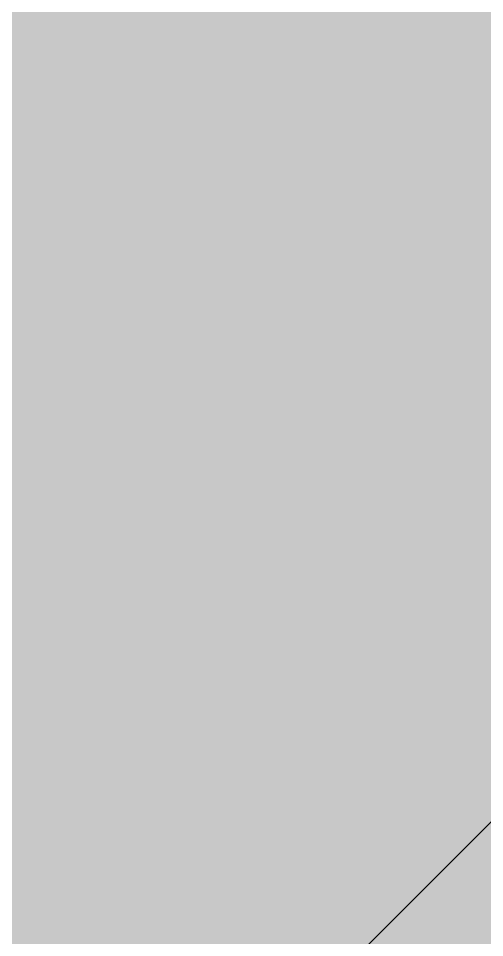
# Model space of a CAD drawing. Header units: millimetres. Extents: x 2519235 to 7246330, y 25937 to 201821.
# Drawn here: x 2717492.2 to 2717538.8, y 105497.6 to 105589.6 of the extents above; entities that cross this region are included whole.
import ezdxf

# ---------------------------------------------------------------- set-up
doc = ezdxf.new("R2010")
doc.units = ezdxf.units.MM
doc.set_wipeout_variables(frame=1)
doc.linetypes.add('CENTER', pattern=[50.800000000000004, 31.75, -6.35, 6.35, -6.35])
doc.linetypes.add('HIDDEN', pattern=[0.375, 0.25, -0.125])
for name, color, linetype in [('000 - STRUCTURE_STEEL_ACCESORIES_MAIN_COLOR_2', 7, 'Continuous'), ('000 - STRUCTURE_STEEL_ACCESORIES_WIPEOUT_', 7, 'Continuous'), ('010 - ASPG_ACCESSORIES_HATCH_', 7, 'Continuous'), ('010 - ASPG_ACCESSORIES_MAIN_COLOR_1', 7, 'Continuous'), ('010 - ASPG_ACCESSORIES_SUB_COLOR_1', 7, 'Continuous'), ('010 - ASPG_ACCESSORIES_SUB_COLOR_2', 7, 'Continuous'), ('010 - ASPG_ACCESSORIES_SYMBOL_', 7, 'Continuous'), ('010 - ASPG_ACCESSORIES_WIPEOUT_', 7, 'Continuous'), ('010 - ASPG_FASTERN_DEF_SUB', 7, 'Continuous'), ('010 - ASPG_FASTERN_HIDDEN_', 7, 'Continuous'), ('010 - ASPG_FASTERN_MAIN_COLOR_1', 7, 'Continuous'), ('010 - ASPG_FASTERN_SUB_COLOR_2', 7, 'Continuous'), ('010 - ASPG_FLASHING_HATCH_', 7, 'Continuous'), ('010 - ASPG_FLASHING_MAIN_COLOR_4', 7, 'Continuous'), ('010 - ASPG_FLASHING_WIPEOUT_', 7, 'Continuous'), ('010 - ASPG_FRAMING_SUB_COLOR_2', 7, 'Continuous')]:
    doc.layers.add(name, color=color, linetype=linetype)
pattern_1 = [(45, (68845973.91123614, -106253.6340706302), (-4.041115254481119, 4.041115254481119), []), (45, (68845976.60531414, -106253.6340706302), (-4.041115254481119, 4.041115254481119), [])]
pattern_2 = [(0, (0, 0), (3.96875, 7.9375), [0, -7.9375])]

# ---------------------------------------------------------------- blocks, each defined once
blk = doc.blocks.new('*U2380')
at = {"layer": '010 - ASPG_FRAMING_SUB_COLOR_2', "color": 7}
blk.add_lwpolyline([(60.00000000297587, 2.000000000715772), (60.00000000297587, 4), (1439.999999999998, 4.000000001773035), (1439.999999999998, 2.000000002488807)], close=True, dxfattribs=at)
blk = doc.blocks.new('W-1-PP17-ENT1_REV02_20260416-153151_PP17_ENT1_ASPG_MAIN_UPPL')
at = {"color": 7, "xscale": -1.000000000000002, "rotation": 90}
blk.add_blockref('*U2380', (-17049, -11799.99999999907), dxfattribs=at)
blk = doc.blocks.new('*U3382')
at = {"layer": '010 - ASPG_ACCESSORIES_SUB_COLOR_2', "color": 7}
for p, q in [((-2.084999999999127, -1.547816335794778), (-2.084999999999127, 0)), ((2.084999999999013, -1.047816335789321), (2.084999999999127, 0)), ((-2.729999999999563, -1.899999999995998), (2.729999999999563, -1.399999999995998)), ((-2.729999999999563, -1.899999999995998), (-2.084999999999127, -1.547816335789321)), ((-2.084999999999127, -1.547816335789321), (2.084999999999127, -1.047816335789321)), ((-2.084999999999127, -2.252183664200857), (2.084999999999127, -1.752183664200857)), ((2.729999999999563, -1.399999999995998), (2.084999999999127, -1.047816335789321)), ((2.729999999999563, -1.399999999995998), (2.084999999999127, -1.752183664200857)), ((2.084999999999013, -2.847816335790412), (2.0849999999989, -1.752183664201084)), ((-2.729999999999563, -1.899999999995998), (-2.084999999999127, -2.252183664200857)), ((-2.084999999999013, -3.347816335790412), (-2.084999999999127, -2.252183664206314)), ((-2.729999999999563, -3.69999999999709), (2.729999999999563, -3.19999999999709)), ((-2.729999999999563, -3.69999999999709), (-2.084999999999127, -3.347816335790412)), ((-2.084999999999127, -3.347816335790412), (2.084999999999127, -2.847816335790412)), ((-2.084999999999127, -4.052183664201948), (2.084999999999127, -3.552183664201948)), ((2.729999999999563, -3.19999999999709), (2.084999999999127, -2.847816335790412)), ((2.729999999999563, -3.19999999999709), (2.084999999999127, -3.552183664201948)), ((2.084999999999241, -4.647816335791504), (2.084999999999241, -3.552183664201948)), ((-2.729999999999563, -3.69999999999709), (-2.084999999999127, -4.052183664201948)), ((-2.0849999999989, -5.147816335791504), (-2.084999999999013, -4.052183664201948)), ((-2.729999999999563, -5.499999999998181), (2.729999999999563, -4.999999999998181)), ((-2.729999999999563, -5.499999999998181), (2.729999999999563, -4.999999999998181)), ((-2.729999999999563, -5.499999999998181), (-2.084999999999127, -5.147816335791504)), ((-2.729999999999563, -5.499999999998181), (-2.084999999999127, -5.147816335791504)), ((-2.729999999999563, -5.499999999998181), (-2.084999999999127, -5.852183664203039)), ((-2.729999999999563, -5.499999999998181), (-2.084999999999127, -5.852183664203039)), ((-2.084999999999127, -5.147816335791504), (2.084999999999127, -4.647816335791504)), ((-2.084999999999127, -5.147816335791504), (2.084999999999127, -4.647816335791504)), ((-2.084999999999127, -5.852183664203039), (2.084999999999127, -5.352183664203039)), ((-2.084999999999127, -5.852183664203039), (2.084999999999127, -5.352183664203039)), ((2.729999999999563, -4.999999999998181), (2.084999999999127, -4.647816335791504)), ((2.729999999999563, -4.999999999998181), (2.084999999999127, -4.647816335791504)), ((2.729999999999563, -4.999999999998181), (2.084999999999127, -5.352183664203039)), ((2.729999999999563, -4.999999999998181), (2.084999999999127, -5.352183664203039)), ((2.084999999999127, -6.447816335792595), (2.084999999999127, -5.352183664203039)), ((2.084999999999127, -6.447816335792595), (2.084999999999241, -5.352183664203039)), ((-2.084999999999127, -6.947816335792595), (-2.0849999999989, -5.852183664203039)), ((-2.084999999999127, -6.947816335792595), (-2.084999999999127, -5.852183664203039)), ((-2.729999999999563, -7.299999999999272), (2.729999999999563, -6.799999999999272)), ((-2.729999999999563, -7.299999999999272), (-2.084999999999127, -6.947816335792595)), ((-2.729999999999563, -7.299999999999272), (-2.084999999999127, -7.652183664204131)), ((-2.084999999999127, -6.947816335792595), (2.084999999999127, -6.447816335792595)), ((-2.084999999999127, -7.652183664204131), (2.084999999999127, -7.152183664204131)), ((2.729999999999563, -6.799999999999272), (2.084999999999127, -6.447816335792595)), ((2.729999999999563, -6.799999999999272), (2.084999999999127, -7.152183664204131)), ((2.084999999999127, -8.247816335793686), (2.084999999999127, -7.152183664204131)), ((-2.084999999999127, -8.747816335793686), (-2.084999999999127, -7.652183664204131)), ((0.4333070988686814, -8.43729858455481), (2.084999999999127, -8.247816335793686)), ((2.729999999999563, -8.599999999998545), (2.084999999999127, -8.247816335793686)), ((-2.729999999999563, -9.099999999998545), (-2.084999999999127, -8.747816335793686)), ((-2.729999999999563, -9.099999999998545), (-1.568355612604137, -8.982641209644498)), ((-2.729999999999563, -9.099999999998545), (-2.084999999999127, -9.452183664205222)), ((-2.084999999999127, -8.747816335793686), (-1.064489079482883, -8.605286877620529)), ((0.7141825614198751, -8.775605983184505), (2.729999999999563, -8.599999999998545)), ((0.7141825614198751, -9.102437496409038), (2.084999999999127, -8.952183664205222)), ((2.729999999999563, -8.599999999998545), (2.084999999999127, -8.952183664205222)), ((2.084999999999127, -10.04781633579296), (2.084999999999127, -8.952183664205222)), ((-2.084999999999127, -9.452183664205222), (-1.629698446698967, -9.388594061787444)), ((-2.084999999999127, -10.54781633579296), (-2.084999999999127, -9.452183664205222)), ((0.7141825614198751, -10.20507654483481), (2.084999999999127, -10.04781633579296)), ((2.729999999999563, -10.39999999999964), (2.084999999999127, -10.04781633579296)), ((-2.729999999999563, -10.89999999999964), (-2.084999999999127, -10.54781633579296)), ((-2.729999999999563, -10.89999999999964), (-1.844567201240352, -10.81054635710279)), ((-2.729999999999563, -10.89999999999964), (-2.084999999999127, -11.25218366420449)), ((-2.084999999999127, -10.54781633579296), (-1.798826981090315, -10.50784803706301)), ((0.7141825614198751, -10.57560598318378), (2.729999999999563, -10.39999999999964)), ((0.7141825614198751, -10.90243749640831), (2.084999999999127, -10.75218366420449)), ((2.729999999999563, -10.39999999999964), (2.084999999999127, -10.75218366420449)), ((2.084999999999127, -10.75218366420449), (2.084999999999127, -15.59999999999854)), ((-2.084999999999127, -11.25218366420449), (-1.907557413303948, -11.22740118002912)), ((-2.084999999999127, -12.40167565273805), (-2.084999999999127, -11.25218366420449)), ((-2.084999999999127, -12.40167565273805), (-2.084999999999127, -15.59999999999854)), ((0, -17.19999999999891), (-2.084999999999127, -15.59999999999854)), ((0, -17.19999999999891), (2.084999999999127, -15.59999999999854))]:
    blk.add_line(p, q, dxfattribs=at)
blk.add_lwpolyline([(0, -17.19999999999891), (0.7141825614198751, -11.45704931750151), (0.7141825614198751, -8.736688384093213, 0.4176573264866609), (0.4106596181591158, -8.436709070021607, 0.07099332720072511), (-1.529698998669119, -8.726820576112004), (-2.084999999999127, -12.40167565273805)], format="xyb", dxfattribs=at)
at = {"layer": '010 - ASPG_ACCESSORIES_SYMBOL_', "color": 7, "linetype": 'CENTER'}
blk.add_line((0, 6.142561988594025), (0, -18.19999999999891), dxfattribs=at)
at = {"layer": '010 - ASPG_FASTERN_MAIN_COLOR_1', "color": 7}
for p, q in [((-4.170000000000073, 5.049999999999272), (-4.170000000000073, 1.200000000000728)), ((3.127500000000509, 5.450000000000728), (-3.127500000000509, 5.450000000000728)), ((-2.084999999999127, 5.049999999999272), (-2.084999999999127, 1.200000000000728)), ((2.084999999999127, 5.049999999999272), (2.084999999999127, 1.200000000000728)), ((4.170000000000073, 5.049999999999272), (4.170000000000073, 1.200000000000728)), ((-5.200000000000728, 0.8500000000003638), (-4.170000000000073, 1.200000000000728)), ((4.170000000000073, 1.200000000000728), (-4.170000000000073, 1.200000000000728)), ((-2.57630675031578, 0.8500000000003638), (-2.084999999999127, 1.200000000000728)), ((2.44630675031658, 0.8500000000003638), (2.084999999999127, 1.200000000000728)), ((5.200000000000728, 0.8500000000003638), (4.170000000000073, 1.200000000000728)), ((-5.5, 0.5499999999992724), (-5.5, 0)), ((5.5, 0), (-5.5, 0)), ((5.200000000000728, 0.8500000000003638), (-5.200000000000728, 0.8500000000003638)), ((5.5, 0.5499999999992724), (5.5, 0))]:
    blk.add_line(p, q, dxfattribs=at)
for centre, radius, start, end in [((-3.127500000000509, 3.891492187500262), 1.55850781249987, 48.01707852331997, 131.98292147668), ((0, -0.1840312499989523), 5.634031249999114, 68.2799117114248, 111.7200882885752), ((3.127500000000509, 3.891492187500262), 1.558507812499965, 48.01707852331997, 131.98292147668), ((-5.200000000000728, 0.5499999999992724), 0.3, 90, 180), ((5.200000000000728, 0.5499999999992724), 0.3, 0, 90)]:
    blk.add_arc(centre, radius, start, end, dxfattribs=at)
blk = doc.blocks.new('G$C7D677D58')
at = {"layer": '010 - ASPG_FASTERN_MAIN_COLOR_1'}
h = blk.add_hatch(dxfattribs=at)
h.set_pattern_fill('ANSI35', scale=0.02, angle=280.6768409131589, style=0)
h.set_pattern_definition([(145.6768409131589, (67.45353497568851, -13.09426057516771), (0.00281929956869494, 0.00412935224241727), []), (145.6768409131589, (67.45006064978782, -13.09491560150343), (0.00281929956869494, 0.00412935224241727), [0.006249999999999968, -0.001249999999999992, 0, -0.001249999999999992])])
h.paths.add_polyline_path([(0.02989179726182556, 0.01545000000078289), (0.02447319464567954, 0.01545000000078289), (0.02447319464567954, 0.0005500000004303729), (0.02989179726182556, 0.0005500000004303729)])
at = {"layer": '010 - ASPG_FASTERN_DEF_SUB', "color": 7, "ltscale": 0.1}
blk.add_line((0.03829179726176335, 0.007999999999924512), (0, 0.007999999999924512, -2.806346833239134e-06), dxfattribs=at)
at = {"layer": '010 - ASPG_FASTERN_MAIN_COLOR_1', "color": 7}
for p, q in [((0.01327319464712673, 0, -2.806346833239134e-06), (0.01327319464712673, 0.01599999999996271, -2.806346833239134e-06)), ((0.01327319464712673, 0.01599999999996271, -2.806346833239134e-06), (0.01447319464705288, 0.01599999999996271, -2.806346833239134e-06)), ((0.01447319464705288, 0.01599999999996271, -2.806346833239134e-06), (0.01447319464705288, 0, -2.806346833239134e-06)), ((0.02989179726182556, 0), (0.02989179726182556, 0.01599999999996271)), ((0.02989179726182556, 0.01599999999996271), (0.03109179726175171, 0.01599999999996271)), ((0.03109179726175171, 0.01599999999996271), (0.03109179726175171, 0)), ((0.01247319464710017, 0.01492820323028354, -2.806346833239134e-06), (0.007673194646940829, 0.01492820323028354, -2.806346833239134e-06)), ((0.03109179726175171, 0.001071796769679167), (0.03109179726175171, 0.01492820323028354)), ((0.03589179726191105, 0.01492820323028354), (0.03109179726175171, 0.01492820323028354)), ((0.006873194647141645, 0.002803847577297347, -2.806346833239134e-06), (0.006873194647141645, 0.01319615242266536, -2.806346833239134e-06)), ((0.01327319464712673, 0.002803847577297347, -2.806346833239134e-06), (0.01327319464712673, 0.01319615242266536, -2.806346833239134e-06)), ((0.03669179726193761, 0.002803847577297347), (0.03669179726193761, 0.01319615242266536)), ((0.002400000000079672, 0.01199999999994361, -2.806346833239134e-06), (0.001600000000053114, 0.01119999999991705, -2.806346833239134e-06)), ((0.006873194647141645, 0.01199999999994361, -2.806346833239134e-06), (0.002400000000079672, 0.01199999999994361, -2.806346833239134e-06)), ((0.001600000000053114, 0.00479999999993197, -2.806346833239134e-06), (0.001600000000053114, 0.01119999999991705, -2.806346833239134e-06)), ((0.006873194647141645, 0.01119999999991705, -2.806346833239134e-06), (0.001600000000053114, 0.01119999999991705, -2.806346833239134e-06)), ((0.01247319464710017, 0.01146410161504718, -2.806346833239134e-06), (0.007673194646940829, 0.01146410161504718, -2.806346833239134e-06)), ((0.03589179726191105, 0.01146410161504718), (0.03109179726175171, 0.01146410161504718)), ((0.006873194647141645, 0.00479999999993197, -2.806346833239134e-06), (0.001600000000053114, 0.00479999999993197, -2.806346833239134e-06)), ((0.002400000000079672, 0.003999999999905413, -2.806346833239134e-06), (0.001600000000053114, 0.00479999999993197, -2.806346833239134e-06)), ((0.006873194647141645, 0.003999999999905413, -2.806346833239134e-06), (0.002400000000079672, 0.003999999999905413, -2.806346833239134e-06)), ((0.01247319464710017, 0.00453589838480184, -2.806346833239134e-06), (0.007673194646940829, 0.00453589838480184, -2.806346833239134e-06)), ((0.03589179726191105, 0.00453589838480184), (0.03109179726175171, 0.00453589838480184)), ((0.01247319464710017, 0.001071796769679167, -2.806346833239134e-06), (0.007673194646940829, 0.001071796769679167, -2.806346833239134e-06)), ((0.03589179726191105, 0.001071796769679167), (0.03109179726175171, 0.001071796769679167)), ((0.01447319464705288, 0, -2.806346833239134e-06), (0.01327319464712673, 0, -2.806346833239134e-06)), ((0.03109179726175171, 0), (0.02989179726182556, 0))]:
    blk.add_line(p, q, dxfattribs=at)
at = {"layer": '010 - ASPG_FASTERN_MAIN_COLOR_1', "color": 7, "elevation": -2.806346833239134e-06}
for points in [[(0.007673194646940829, 0.01492820323028354, 0.4618802153516978), (0.007673194646940829, 0.01146410161504718, 0.2309401076757868), (0.007673194646940829, 0.00453589838480184, 0.461880215351701), (0.007673194646940829, 0.001071796769679167)], [(0.01247319464710017, 0.01492820323028354, -0.4618802153516978), (0.01247319464710017, 0.01146410161504718, -0.2309401076757868), (0.01247319464710017, 0.00453589838480184, -0.461880215351701), (0.01247319464710017, 0.001071796769679167)], [(0.03589179726191105, 0.01492820323028354, -0.4618802153516978), (0.03589179726191105, 0.01146410161504718, -0.2309401076757868), (0.03589179726191105, 0.00453589838480184, -0.4618802153517009), (0.03589179726191105, 0.001071796769679167)]]:
    blk.add_lwpolyline(points, format="xyb", dxfattribs=at)
at = {"layer": '010 - ASPG_FASTERN_MAIN_COLOR_1', "color": 7}
blk.add_lwpolyline([(0.02989179726182556, 0.01545000000078289), (0.02447319464567954, 0.01545000000078289), (0.02447319464567954, 0.0005500000004303729), (0.02989179726182556, 0.0005500000004303729)], close=True, dxfattribs=at)
at = {"layer": '010 - ASPG_FASTERN_SUB_COLOR_2', "color": 7, "linetype": 'HIDDEN'}
for p, q in [((0.02989179726182556, 0.01199999999994361), (0.01447319464705288, 0.01199999999994361, -2.806346833239134e-06)), ((0.02989179726182556, 0.01119999999991705), (0.01447319464705288, 0.01119999999991705, -2.806346833239134e-06)), ((0.02989179726182556, 0.00479999999993197), (0.01447319464705288, 0.00479999999993197, -2.806346833239134e-06)), ((0.02989179726182556, 0.003999999999905413), (0.01447319464705288, 0.003999999999905413, -2.806346833239134e-06))]:
    blk.add_line(p, q, dxfattribs=at)
blk = doc.blocks.new('010 - ASPG_ACCESSORIES_BRACKET_FOR_FRAME_TYPE-1_CUT-VIEW')
at = {"color": 7}
blk.add_wipeout([(4.656612873077393e-10, 25.00000000008731), (4.656612873077393e-10, 1.8189894035458565e-12), (40, 1.8189894035458565e-12), (40, 3.000000000153044), (3.0000000003213074, 3.000000000153044), (3.0000000003213074, 25.00000000008731)], dxfattribs=at).dxf.layer = '010 - ASPG_ACCESSORIES_WIPEOUT_'
at = {"layer": '010 - ASPG_ACCESSORIES_HATCH_'}
h = blk.add_hatch(dxfattribs=at)
h.set_pattern_fill('ANSI32', scale=0.03)
h.set_pattern_definition(pattern_1)
h.paths.add_polyline_path([(1.452183664310724, 16.08500000019558), (1.100000000093132, 16.73000000005413), (0.7478163363412023, 16.08500000019558), (4.656612873077393e-10, 16.08500000019558), (4.656612873077393e-10, 25.00000000008731), (3.000000000465661, 25.00000000008731), (2.9848025678657, 16.08500000019558)])
h = blk.add_hatch(dxfattribs=at)
h.set_pattern_fill('ANSI32', scale=0.03)
h.set_pattern_definition(pattern_1)
h.paths.add_polyline_path([(4.656612873077393e-10, 0), (4.656612873077393e-10, 11.78062006374239), (0.1825785292312503, 11.91500000003725), (1.247816335875541, 11.91500000003725), (1.600000000558794, 11.27000000019325), (1.952183664776385, 11.91500000003725), (3.000000000465661, 11.9150000000518), (3.000000000465661, 3.000000000160071), (19.70000000018626, 3.000000000043656), (19.70000000018626, 1.164153218269348e-10)])
h = blk.add_hatch(dxfattribs=at)
h.set_pattern_fill('ANSI32', scale=0.03)
h.set_pattern_definition(pattern_1)
h.paths.add_polyline_path([(28.70000000018626, 1.164153218269348e-10), (28.70000000018626, 3.000000000043656), (40, 3.000000000160071), (40, 0)])
at = {"layer": '010 - ASPG_ACCESSORIES_MAIN_COLOR_1', "color": 7}
blk.add_lwpolyline([(4.656612873077393e-10, 25.00000000008731), (4.656612873077393e-10, 0), (40, 0), (40, 3.000000000160071), (3.000000000465661, 3.000000000160071), (3.000000000465661, 25.00000000008731)], close=True, dxfattribs=at)
at = {"layer": '010 - ASPG_ACCESSORIES_SUB_COLOR_1', "color": 7}
for points in [[(1.452183664310724, 16.08500000019558), (1.100000000093132, 16.73000000005413), (0.7478163363412023, 16.08500000019558), (4.656612873077393e-10, 16.08500000019558), (4.656612873077393e-10, 25.00000000008731), (3.000000000465661, 25.00000000008731), (2.9848025678657, 16.08500000019558)], [(4.656612873077393e-10, 0), (4.656612873077393e-10, 11.78062006374239), (0.1825785292312503, 11.91500000003725), (1.247816335875541, 11.91500000003725), (1.600000000558794, 11.27000000019325), (1.952183664776385, 11.91500000003725), (3.000000000465661, 11.9150000000518), (3.000000000465661, 3.000000000160071), (19.70000000018626, 3.000000000043656), (19.70000000018626, 1.164153218269348e-10)], [(28.70000000018626, 1.164153218269348e-10), (28.70000000018626, 3.000000000043656), (40, 3.000000000160071), (40, 0)]]:
    blk.add_lwpolyline(points, close=True, dxfattribs=at)
blk = doc.blocks.new('000_ASPG_TYP_FILES_EXPANSION_BOLT_1')
at = {"layer": '010 - ASPG_FASTERN_HIDDEN_', "color": 7, "linetype": 'CENTER'}
blk.add_line((-15.26864065614063, 9.349345953436885e-16), (74.85623900254723, -4.583622674533936e-15), dxfattribs=at)
at = {"layer": '010 - ASPG_FASTERN_MAIN_COLOR_1', "color": 7}
for p, q in [((-8.000000000029104, 7.211963661015035), (-7.359999999956925, 7.851963660985349)), ((-7.359999999956925, 7.851963660985349), (-2.24000000001979, 7.851963660985348)), ((-1.600000000034924, 7.211963661015034), (-2.24000000001979, 7.851963660985348)), ((-8.000000000029104, 7.211963661015035), (-8.000000000029104, -7.211963661000481)), ((-1.600000000034924, 7.211963661015034), (-1.600000000034925, -7.211963661000482)), ((-7.359999999956926, 3.925981830441743), (-2.24000000001979, 3.925981830441742)), ((-7.359999999956926, -3.92598183042719), (-2.240000000019791, -3.92598183042719)), ((-7.359999999956927, -7.851963660985347), (-8.000000000029104, -7.211963661000481)), ((-2.240000000019791, -7.851963660985348), (-1.600000000034925, -7.211963661000482)), ((-7.359999999956927, -7.851963660985347), (-2.240000000019791, -7.851963660985348))]:
    blk.add_line(p, q, dxfattribs=at)
blk.add_lwpolyline([(-1.600000000034925, -8.400000000052387), (-5.143516556450961e-16, -8.400000000052387), (5.143516556450961e-16, 8.400000000052387), (-1.600000000034924, 8.400000000052387)], close=True, dxfattribs=at)
for centre, radius, start, end in [((-4.66958333333605, 5.888972745771753), 3.330416666666676, 143.8846352637614, 216.115364737895), ((-4.930416666640667, 5.888972745771753), 3.330416666666676, 323.884635262105, 36.11536473623859), ((4.361666666693054, -2.670750561156677e-16), 12.36166666666667, 161.4825631773627, 198.5174368226373), ((-13.96166666666977, 8.549055197049716e-16), 12.36166666666667, 341.4825631773626, 18.51743682263733), ((-4.66958333333605, -5.888972745771753), 3.330416666666676, 143.884635262105, 216.1153647362386), ((-4.930416666640667, -5.888972745771753), 3.330416666666676, 323.8846352637614, 36.11536473789496)]:
    blk.add_arc(centre, radius, start, end, dxfattribs=at)
at = {"layer": '010 - ASPG_FASTERN_SUB_COLOR_2', "color": 7}
for p, q in [((-10.9215796769422, 4.000000000014553), (-11.72089587236405, 2.799999999973807)), ((-10.9215796769422, 4.000000000014553), (-11.61439999999129, -4.000000000014551)), ((-10.33270272545633, 2.799999999973807), (-10.9215796769422, 4.000000000014553)), ((-9.535979677020805, 4.000000000014553), (-10.33270272545633, 2.799999999973807)), ((-9.535979677020805, 4.000000000014553), (-10.22880000004079, -4.000000000014551)), ((-8.947102725418517, 2.799999999973807), (-9.535979677020805, 4.000000000014553)), ((-8.150379676982993, 4.000000000014553), (-8.947102725418517, 2.799999999973807)), ((-8.150379676982993, 4.000000000014553), (-8.84320000000298, -4.000000000014551)), ((0.6632203230692542, 4.000000000014552), (-0.1335027254826853, 2.799999999973807)), ((0.6632203230692542, 4.000000000014552), (-0.02959999995073328, -4.000000000014552)), ((1.25209727458423, 2.799999999973807), (0.6632203230692542, 4.000000000014552)), ((2.048820323019755, 4.000000000014552), (1.25209727458423, 2.799999999973807)), ((2.048820323019755, 4.000000000014552), (1.355999999999767, -4.000000000014552)), ((2.637697274622042, 2.799999999973807), (2.048820323019755, 4.000000000014552)), ((3.434420323057566, 4.000000000014552), (2.637697274622042, 2.799999999973807)), ((3.434420323057566, 4.000000000014552), (2.741600000037578, -4.000000000014552)), ((4.023297274572542, 2.799999999973806), (3.434420323057566, 4.000000000014552)), ((4.820020323008066, 4.000000000014552), (4.023297274572542, 2.799999999973806)), ((4.820020323008066, 4.000000000014552), (4.127199999988079, -4.000000000014552)), ((5.408897274610354, 2.799999999973806), (4.820020323008066, 4.000000000014552)), ((6.205620323045878, 4.000000000014552), (5.408897274610354, 2.799999999973806)), ((6.205620323045878, 4.000000000014552), (5.512800000025891, -4.000000000014552)), ((6.79449727453175, 2.799999999973806), (6.205620323045878, 4.000000000014552)), ((7.591220322996378, 4.000000000014551), (6.79449727453175, 2.799999999973806)), ((7.591220322996378, 4.000000000014551), (6.898399999947287, -4.000000000014552)), ((8.180097274598666, 2.799999999973806), (7.591220322996378, 4.000000000014551)), ((8.97682032303419, 4.000000000014551), (8.180097274598666, 2.799999999973806)), ((8.97682032303419, 4.000000000014551), (8.284000000014203, -4.000000000014553)), ((9.565697274520062, 2.799999999973806), (8.97682032303419, 4.000000000014551)), ((10.362420323072, 4.000000000014551), (9.565697274520062, 2.799999999973806)), ((10.362420323072, 4.000000000014551), (9.669600000052014, -4.000000000014553)), ((10.95129727458698, 2.799999999973806), (10.362420323072, 4.000000000014551)), ((11.7480203230225, 4.000000000014551), (10.95129727458698, 2.799999999973806)), ((11.7480203230225, 4.000000000014551), (11.05520000000251, -4.000000000014553)), ((12.33689727462479, 2.799999999973806), (11.7480203230225, 4.000000000014551)), ((13.13362032306031, 4.000000000014551), (12.33689727462479, 2.799999999973806)), ((13.13362032306031, 4.000000000014551), (12.44080000004033, -4.000000000014553)), ((13.13362032306031, 4.000000000014551), (47.5000000000291, 4.000000000014549)), ((47.5000000000291, 3.000000000043653), (47.5000000000291, 4.000000000014549)), ((50.50000000005821, 4.000000000014549), (60.29349832783919, 4.565945234964598)), ((50.50000000005821, 1.999999999956341), (50.50000000005821, 4.000000000014549)), ((60.29349832783919, 4.565945234964598), (60.29349832783919, -1.068101395154376)), ((67.5, 4.000000000014547), (60.29349832783919, 3.279349832839213)), ((67.5, -4.000000000014556), (67.5, 4.000000000014547)), ((-13.0000000000291, 1.999999999956345), (-12.16536610751064, 2.78428793490457)), ((-11.72089587236405, 2.799999999973807), (-12.20587009846349, -2.799999999973806)), ((-12.16536610751064, 2.78428793490457), (-11.71493255696259, 2.844075092638378)), ((-10.33270272545633, 2.799999999973807), (-10.81767695155577, -2.799999999973806)), ((-8.947102725418517, 2.799999999973807), (-9.432076951488853, -2.799999999973806)), ((1.25209727458423, 2.799999999973807), (0.7671230484847908, -2.799999999973807)), ((2.637697274622042, 2.799999999973807), (2.152723048435291, -2.799999999973807)), ((4.023297274572542, 2.799999999973806), (3.538323048473103, -2.799999999973807)), ((5.408897274610354, 2.799999999973806), (4.923923048423603, -2.799999999973807)), ((6.79449727453175, 2.799999999973806), (6.309523048461415, -2.799999999973807)), ((8.180097274598666, 2.799999999973806), (7.695123048499227, -2.799999999973807)), ((9.565697274520062, 2.799999999973806), (9.080723048449727, -2.799999999973807)), ((10.95129727458698, 2.799999999973806), (10.46632304848754, -2.799999999973807)), ((12.33689727462479, 2.799999999973806), (11.85192304843804, -2.799999999973807)), ((50.50000000005821, 3.000000000043653), (47.5000000000291, 3.000000000043653)), ((-13.0000000000291, -1.999999999956343), (-13.0000000000291, 1.999999999956345)), ((50.50000000005821, 1.999999999956341), (51.5000000000291, 1.999999999956341)), ((56.22075922007207, 1.999999999956341), (57.5, 1.999999999956341)), ((50.50000000005821, -4.000000000014555), (50.50000000005821, 1.04255772453325)), ((50.65813716000412, 1.193949539578167), (51.02902187901782, 1.193949539578167)), ((52.5, 0.999999999970893), (52.5, -3.214697847761802e-15)), ((54.72792407794623, -0.3162277660012511), (55.27207592205377, 1.316227765986693)), ((56.68357206514338, 1.409183307376221), (57.11225793708581, 1.409183307376221)), ((58.5, 0.9999999999708926), (58.5, -0.03725061344448835)), ((52.02902187898871, 0.1939495396072712), (52.02902187898871, -0.7475786201248443)), ((55.03590488355258, -1.104050547830415), (55.74926603140193, 0.7656552351108951)), ((58.11087046129978, 0.4618428399699006), (58.17742339696269, -0.8002381526894204)), ((53.02902187895961, -1.747578620095741), (54.10159884969471, -1.747578620095741)), ((53.5, -0.9999999999708995), (53.77924077992793, -0.9999999999708995)), ((59.17603592126397, -1.747578620095741), (60.29349832783919, -1.747578620095741)), ((59.4620560821204, -1.036530483703249), (60.29349832783919, -1.068101395154376)), ((60.29349832783919, -1.747578620095741), (60.29349832783919, -4.689106779886064)), ((-13.0000000000291, -1.999999999956343), (-12.16536610751064, -2.835704890574561)), ((-11.61439999999129, -4.000000000014551), (-12.20587009846349, -2.799999999973806)), ((-10.81767695155577, -2.799999999973806), (-11.61439999999129, -4.000000000014551)), ((-10.22880000004079, -4.000000000014551), (-10.81767695155577, -2.799999999973806)), ((-9.432076951488853, -2.799999999973806), (-10.22880000004079, -4.000000000014551)), ((-8.84320000000298, -4.000000000014551), (-9.432076951488853, -2.799999999973806)), ((-8.046476951567456, -2.799999999973806), (-8.84320000000298, -4.000000000014551)), ((0.7671230484847908, -2.799999999973807), (-0.02959999995073328, -4.000000000014552)), ((1.355999999999767, -4.000000000014552), (0.7671230484847908, -2.799999999973807)), ((2.152723048435291, -2.799999999973807), (1.355999999999767, -4.000000000014552)), ((2.741600000037578, -4.000000000014552), (2.152723048435291, -2.799999999973807)), ((3.538323048473103, -2.799999999973807), (2.741600000037578, -4.000000000014552)), ((4.127199999988079, -4.000000000014552), (3.538323048473103, -2.799999999973807)), ((4.923923048423603, -2.799999999973807), (4.127199999988079, -4.000000000014552)), ((5.512800000025891, -4.000000000014552), (4.923923048423603, -2.799999999973807)), ((6.309523048461415, -2.799999999973807), (5.512800000025891, -4.000000000014552)), ((6.898399999947287, -4.000000000014552), (6.309523048461415, -2.799999999973807)), ((7.695123048499227, -2.799999999973807), (6.898399999947287, -4.000000000014552)), ((8.284000000014203, -4.000000000014553), (7.695123048499227, -2.799999999973807)), ((9.080723048449727, -2.799999999973807), (8.284000000014203, -4.000000000014553)), ((9.669600000052014, -4.000000000014553), (9.080723048449727, -2.799999999973807)), ((10.46632304848754, -2.799999999973807), (9.669600000052014, -4.000000000014553)), ((11.05520000000251, -4.000000000014553), (10.46632304848754, -2.799999999973807)), ((11.85192304843804, -2.799999999973807), (11.05520000000251, -4.000000000014553)), ((12.44080000004033, -4.000000000014553), (11.85192304843804, -2.799999999973807)), ((47.5000000000291, -4.000000000014555), (47.5000000000291, -3.000000000043659)), ((47.5000000000291, -3.000000000043659), (50.50000000005821, -3.000000000043659)), ((60.29349832783919, -3.27934983283922), (67.5, -4.000000000014556)), ((12.50000000005821, -4.000000000014553), (47.5000000000291, -4.000000000014555)), ((60.29349832783919, -4.689106779886064), (50.50000000005821, -4.000000000014555))]:
    blk.add_line(p, q, dxfattribs=at)
for centre, start, end in [((51.5000000000291, 0.9999999999708931), 0, 90), ((56.22075922007207, 0.9999999999708927), 90, 161.565051177078), ((57.5, 0.9999999999708926), 0, 90), ((51.02902187901782, 0.1939495396072712), 0, 121.939390925067), ((56.68357206514338, 0.4091833074053249), 90, 159.1163175735186), ((57.11225793708581, 0.4091833074053249), 3.018565158218145, 90), ((53.02902187895961, -0.7475786201248443), 180, 270), ((53.5, -3.27593018771917e-15), 180, 270), ((53.77924077992793, -3.293028754085677e-15), 270, 341.565051177078), ((59.17603592126397, -0.7475786201248448), 183.0185651582182, 270), ((59.4999999999709, -0.03725061344448841), 180, 267.825451638266), ((54.10159884969471, -0.7475786201248444), 270, 339.1163175735186)]:
    blk.add_arc(centre, 1, start, end, dxfattribs=at)
blk = doc.blocks.new('*U2118')
at = {"color": 7, "xscale": -1, "rotation": 270}
blk.add_blockref('*U3382', (3, 10.99999999995634), dxfattribs=at)
at = {"color": 7}
blk.add_wipeout([(45.843097519599716, 75.00000000008707), (45.84309751959972, 29.999999999650516), (0.843097519595176, 29.999999999650505), (0.843097519595176, 25.00000000008706), (50.843097519595176, 25.00000000008707), (50.84309751959517, 75.00000000008707)], dxfattribs=at).dxf.layer = '000 - STRUCTURE_STEEL_ACCESORIES_WIPEOUT_'
at = {"layer": '010 - ASPG_ACCESSORIES_HATCH_'}
h = blk.add_hatch(dxfattribs=at)
h.set_pattern_fill('ANSI32', scale=0.03, angle=-90.00000000000001)
h.set_pattern_definition([(315, (-106131.6461760206, -14494238.67851865), (1.01027881362028, 1.01027881362028), []), (315, (-106131.6461760206, -14494239.35203815), (1.01027881362028, 1.01027881362028), [])])
h.paths.add_polyline_path([(45.84309751959518, 75.00000000008707), (45.84309751959518, 30.00000000008706), (0.843097519595176, 30.00000000008706), (0.843097519595176, 25.00000000008706), (50.84309751959518, 25.00000000008706), (50.84309751959518, 75.00000000008707)])
at = {"layer": '000 - STRUCTURE_STEEL_ACCESORIES_MAIN_COLOR_2', "color": 7}
blk.add_lwpolyline([(45.84309751959518, 75.00000000008707), (45.84309751959518, 30.00000000008706), (0.843097519595176, 30.00000000008706), (0.843097519595176, 25.00000000008706), (50.84309751959518, 25.00000000008706), (50.84309751959518, 75.00000000008707)], close=True, dxfattribs=at)
at = {"color": 7}
blk.add_blockref('000_ASPG_TYP_FILES_EXPANSION_BOLT_1', (45.84309751959972, 52.49999999986881), dxfattribs=at)
at = {"color": 7, "xscale": -1000, "yscale": 1000, "zscale": 1000, "rotation": 90}
blk.add_blockref('G$C7D677D58', (32.1999999997206, 46.47319464563043, 0.001403173416619567), dxfattribs=at)
at = {"color": 7, "xscale": -1, "rotation": 180}
blk.add_blockref('010 - ASPG_ACCESSORIES_BRACKET_FOR_FRAME_TYPE-1_CUT-VIEW', (-4.656612873077393e-10, 25.00000000008731), dxfattribs=at)
blk = doc.blocks.new('*U2916')
at = {"color": 7}
blk.add_wipeout([(0, 69.29999999994834), (1519.1409900914068, 69.29999999984648), (1397.8409900916402, -52.00000000009868), (0, -51.99999999999682)], dxfattribs=at).dxf.layer = '010 - ASPG_FLASHING_WIPEOUT_'
at = {"layer": '010 - ASPG_FLASHING_HATCH_'}
h = blk.add_hatch(dxfattribs=at)
h.set_pattern_fill('DOTS', scale=0.1)
h.set_pattern_definition(pattern_2)
h.paths.add_polyline_path([(-2.8421709430404e-14, 69.29999999999998), (1519.140990091586, 69.2999999998983), (1397.840990091818, -52.00000000010169), (3.155443620884047e-30, -52.00000000000001)])
at = {"layer": '010 - ASPG_FLASHING_MAIN_COLOR_4', "color": 7}
blk.add_lwpolyline([(-2.8421709430404e-14, 69.29999999999998), (1519.140990091586, 69.2999999998983), (1397.840990091818, -52.00000000010169), (3.155443620884047e-30, -52.00000000000001)], close=True, dxfattribs=at)
blk = doc.blocks.new('*U2912')
at = {"color": 7}
blk.add_wipeout([(0, 69.29999999994743), (1517.300000001726, 69.29999999984557), (1396.000000001959, -52.00000000009959), (0, -51.99999999999818)], dxfattribs=at).dxf.layer = '010 - ASPG_FLASHING_WIPEOUT_'
at = {"layer": '010 - ASPG_FLASHING_HATCH_'}
h = blk.add_hatch(dxfattribs=at)
h.set_pattern_fill('DOTS', scale=0.1)
h.set_pattern_definition(pattern_2)
h.paths.add_polyline_path([(-2.8421709430404e-14, 69.29999999999998), (1517.300000001905, 69.29999999989843), (1396.000000002138, -52.00000000010156), (3.155443620884047e-30, -52.00000000000001)])
at = {"layer": '010 - ASPG_FLASHING_MAIN_COLOR_4', "color": 7}
blk.add_lwpolyline([(-2.8421709430404e-14, 69.29999999999998), (1517.300000001905, 69.29999999989843), (1396.000000002138, -52.00000000010156), (3.155443620884047e-30, -52.00000000000001)], close=True, dxfattribs=at)
blk = doc.blocks.new('W-1-PP17-ENT1_REV03_20260621-000232_LOPF_FLASHING')
at = {"color": 7, "rotation": 180}
blk.add_blockref('*U2916', (-15599.15900990833, -13247.99999999907), dxfattribs=at)
at = {"color": 7, "xscale": -1.000000000000002, "rotation": 90}
blk.add_blockref('*U2912', (-17049, -11799.99999999907), dxfattribs=at)
blk = doc.blocks.new('*U3374')
at = {"color": 7, "xscale": -1, "rotation": 270}
blk.add_blockref('*U3382', (3, 10.99999999995634), dxfattribs=at)
at = {"color": 7}
blk.add_wipeout([(45.843097519134055, 75.00000000008707), (45.84309751913406, 29.999999999650516), (0.8430975191295147, 29.999999999650505), (0.8430975191295147, 25.00000000008706), (50.843097519129515, 25.00000000008707), (50.84309751912951, 75.00000000008707)], dxfattribs=at).dxf.layer = '000 - STRUCTURE_STEEL_ACCESORIES_WIPEOUT_'
at = {"layer": '010 - ASPG_ACCESSORIES_HATCH_'}
h = blk.add_hatch(dxfattribs=at)
h.set_pattern_fill('ANSI32', scale=0.03, angle=-90.00000000000001)
h.set_pattern_definition([(315, (-106131.6461760211, -14494238.67851865), (1.01027881362028, 1.01027881362028), []), (315, (-106131.6461760211, -14494239.35203815), (1.01027881362028, 1.01027881362028), [])])
h.paths.add_polyline_path([(45.84309751912951, 75.00000000008707), (45.84309751912951, 30.00000000008706), (0.8430975191295147, 30.00000000008706), (0.8430975191295147, 25.00000000008706), (50.84309751912951, 25.00000000008706), (50.84309751912951, 75.00000000008707)])
at = {"layer": '000 - STRUCTURE_STEEL_ACCESORIES_MAIN_COLOR_2', "color": 7}
blk.add_lwpolyline([(45.84309751912951, 75.00000000008707), (45.84309751912951, 30.00000000008706), (0.8430975191295147, 30.00000000008706), (0.8430975191295147, 25.00000000008706), (50.84309751912951, 25.00000000008706), (50.84309751912951, 75.00000000008707)], close=True, dxfattribs=at)
at = {"color": 7}
blk.add_blockref('000_ASPG_TYP_FILES_EXPANSION_BOLT_1', (45.84309751913406, 52.49999999986881), dxfattribs=at)
at = {"color": 7, "xscale": -1000, "yscale": 1000, "zscale": 1000, "rotation": 90}
blk.add_blockref('G$C7D677D58', (32.1999999997206, 46.47319464563043, 0.001403173416619567), dxfattribs=at)
at = {"color": 7, "xscale": -1, "rotation": 180}
blk.add_blockref('010 - ASPG_ACCESSORIES_BRACKET_FOR_FRAME_TYPE-1_CUT-VIEW', (-4.656612873077393e-10, 25.00000000008731), dxfattribs=at)

msp = doc.modelspace()

# ---------------------------------------------------------------- block references
at = {"color": 7}
msp.add_blockref('*U2118', (2717493.160699637, 105512.9420134598), dxfattribs=at)

# ---------------------------------------------------------------- next in the draw order: block references
msp.add_blockref('*U3374', (2717493.160699637, 105512.9420134598), dxfattribs=at)

# ---------------------------------------------------------------- next in the draw order: block references
msp.add_blockref('W-1-PP17-ENT1_REV02_20260416-153151_PP17_ENT1_ASPG_MAIN_UPPL', (2734544.160699638, 118712.9420134598), dxfattribs=at)

# ---------------------------------------------------------------- next in the draw order: block references
msp.add_blockref('W-1-PP17-ENT1_REV03_20260621-000232_LOPF_FLASHING', (2734544.160699638, 118712.9420134598), dxfattribs=at)

doc.saveas('drawing.dxf')
